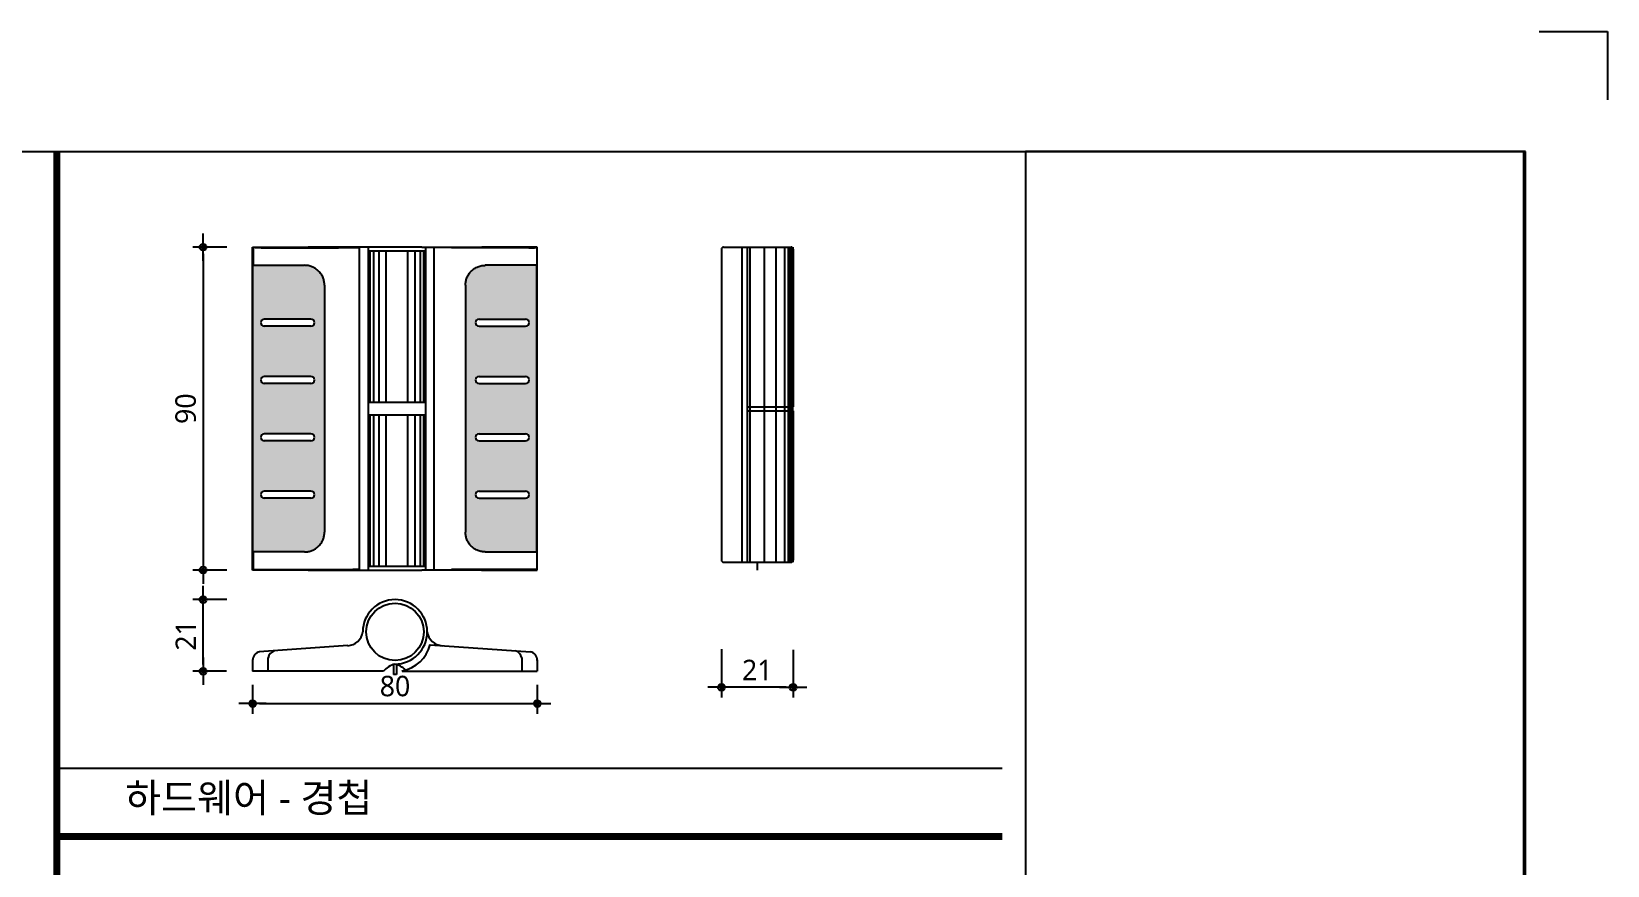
# Model space of a CAD drawing. Extents: x -256 to 8104, y -176 to 5714.
# Drawn here: x 5795 to 8104, y 4492 to 5714 of the extents above; entities that cross this region are included whole.
import ezdxf
from ezdxf.enums import TextEntityAlignment as Align

# ---------------------------------------------------------------- set-up
doc = ezdxf.new("R2010")
doc.units = 0
doc.header["$LTSCALE"] = 30
doc.layers.get('0').update_dxf_attribs({"linetype": 'CONTINUOUS'})
doc.layers.get('DEFPOINTS').update_dxf_attribs({"linetype": 'CONTINUOUS'})
for name, color, linetype in [('curior-0Line', 252, 'CONTINUOUS'), ('DIM', 7, 'CONTINUOUS'), ('TIT', 3, 'CONTINUOUS'), ('부자재', 4, 'CONTINUOUS'), ('해치', 8, 'CONTINUOUS')]:
    doc.layers.add(name, color=color, linetype=linetype)
doc.styles.add('돋움', font='malgun.ttf')
doc.dimstyles.new('10', dxfattribs={"dimscale": 10, "dimtxt": 3, "dimasz": 1, "dimexe": 1.5, "dimexo": 2, "dimgap": 1, "dimtad": 1, "dimdec": 0, "dimlunit": 6, "dimtxsty": '돋움', "dimblk": 'DIMDOT', "dimcen": -1, "dimdle": 1.5, "dimclrt": 3, "dimazin": 3, "dimtfac": 1, "dimtdec": 0, "dimtix": 1, "dimtmove": 2, "dimatfit": 3, "dimldrblk": 'DIMDOT', "dimarcsym": 0})

# ---------------------------------------------------------------- blocks, each defined once
blk = doc.blocks.new('DIMDOT')
at = {"linetype": 'Continuous'}
blk.add_line((-2, 0), (2, 0), dxfattribs=at)
for radius in [0.5, 0.25]:
    blk.add_circle((0, 0), radius, dxfattribs=at)
blk = doc.blocks.new('*D763')
at = {"layer": 'DEFPOINTS', "color": 0}
for p in [(80827.6, 3834.6), (80772.6, 3361.5), (80827.6, 3361.5)]:
    blk.add_point(p, dxfattribs=at)
at = {"layer": 'DIM', "color": 0, "lineweight": -2, "ltscale": 10}
for p, q in [((80807.6, 3834.6), (80757.6, 3834.6)), ((80772.6, 3824.6), (80772.6, 3371.5)), ((80807.6, 3361.5), (80757.6, 3361.5))]:
    blk.add_line(p, q, dxfattribs=at)
at = {"layer": 'DIM', "color": 0, "lineweight": -2, "xscale": 10, "yscale": 10, "zscale": 10}
for p, rotation in [((80772.6, 3834.6), 90), ((80772.6, 3361.5), 270)]:
    blk.add_blockref('DIMDOT', p, dxfattribs=dict(at, rotation=rotation))
at = {"layer": 'DIM', "color": 3, "insert": (80747.1, 3598), "char_height": 30, "attachment_point": 5, "rotation": 90, "style": '돋움'}
blk.add_mtext('90', dxfattribs=at)
blk = doc.blocks.new('*D764')
at = {"layer": 'DEFPOINTS', "color": 0}
for p in [(80845.2, 3213.2), (81262.3, 3213.2), (81262.3, 3165.9)]:
    blk.add_point(p, dxfattribs=at)
at = {"layer": 'DIM', "color": 0, "lineweight": -2, "ltscale": 10}
for p, q in [((80845.2, 3193.2), (80845.2, 3150.9)), ((81262.3, 3193.2), (81262.3, 3150.9)), ((80855.2, 3165.9), (81252.3, 3165.9))]:
    blk.add_line(p, q, dxfattribs=at)
at = {"layer": 'DIM', "color": 0, "lineweight": -2, "xscale": 10, "yscale": 10, "zscale": 10, "rotation": 180}
blk.add_blockref('DIMDOT', (80845.2, 3165.9), dxfattribs=at)
at = {"layer": 'DIM', "color": 0, "lineweight": -2, "xscale": 10, "yscale": 10, "zscale": 10}
blk.add_blockref('DIMDOT', (81262.3, 3165.9), dxfattribs=at)
at = {"layer": 'DIM', "color": 3, "insert": (81053.8, 3191.4), "char_height": 30, "attachment_point": 5, "style": '돋움'}
blk.add_mtext('80', dxfattribs=at)
blk = doc.blocks.new('*D765')
at = {"layer": 'DEFPOINTS', "color": 0}
for p in [(80772.6, 3318.2), (80827.6, 3318.2), (80826.9, 3213.2)]:
    blk.add_point(p, dxfattribs=at)
at = {"layer": 'DIM', "color": 0, "lineweight": -2, "ltscale": 10}
for p, q in [((80807.6, 3318.2), (80757.6, 3318.2)), ((80772.6, 3223.2), (80772.6, 3308.2)), ((80806.9, 3213.2), (80757.6, 3213.2))]:
    blk.add_line(p, q, dxfattribs=at)
at = {"layer": 'DIM', "color": 0, "lineweight": -2, "xscale": 10, "yscale": 10, "zscale": 10}
for p, rotation in [((80772.6, 3318.2), 90), ((80772.6, 3213.2), 270)]:
    blk.add_blockref('DIMDOT', p, dxfattribs=dict(at, rotation=rotation))
at = {"layer": 'DIM', "color": 3, "insert": (80747.3, 3265.7), "char_height": 30, "attachment_point": 5, "rotation": 90, "style": '돋움'}
blk.add_mtext('21', dxfattribs=at)
blk = doc.blocks.new('*D766')
at = {"layer": 'DEFPOINTS', "color": 0}
for p in [(81532.1, 3265.4), (81637.1, 3264.7), (81532.1, 3189.7)]:
    blk.add_point(p, dxfattribs=at)
at = {"layer": 'DIM', "color": 0, "lineweight": -2, "ltscale": 10}
for p, q in [((81532.1, 3245.4), (81532.1, 3174.7)), ((81637.1, 3244.7), (81637.1, 3174.7)), ((81627.1, 3189.7), (81542.1, 3189.7))]:
    blk.add_line(p, q, dxfattribs=at)
at = {"layer": 'DIM', "color": 0, "lineweight": -2, "xscale": 10, "yscale": 10, "zscale": 10, "rotation": 180}
blk.add_blockref('DIMDOT', (81532.1, 3189.7), dxfattribs=at)
at = {"layer": 'DIM', "color": 0, "lineweight": -2, "xscale": 10, "yscale": 10, "zscale": 10}
blk.add_blockref('DIMDOT', (81637.1, 3189.7), dxfattribs=at)
at = {"layer": 'DIM', "color": 3, "insert": (81584.6, 3215.1), "char_height": 30, "attachment_point": 5, "style": '돋움'}
blk.add_mtext('21', dxfattribs=at)
blk = doc.blocks.new('EDGE_28', base_point=(74726.3, -1563.7))
at = {"layer": '해치'}
h = blk.add_hatch(dxfattribs=at)
h.set_pattern_fill('DOTS', color=256, scale=2.628474)
h.set_pattern_definition([(0, (77883.4818, 4169.597), (2.086351, 4.172702), [0, -4.172702])])
edge = h.paths.add_edge_path()
edge.add_line((80845.7, 3388), (80845.8, 3388))
edge.add_spline(control_points=[(80845.8, 3388), (80846, 3388), (80857.5, 3388)], knot_values=[-0.724312, -0.724312, -0.724312, 0.724312, 0.724312, 0.724312], weights=[1, 0.748956, 1], degree=2, periodic=0)
edge.add_line((80857.5, 3388), (80921.4, 3388))
edge.add_spline(control_points=[(80921.4, 3388), (80950.4, 3388), (80950.4, 3416.9)], knot_values=[-1.570796, -1.570796, -1.570796, 0, 0, 0], weights=[1, 0.707107, 1], degree=2, periodic=0)
edge.add_line((80950.4, 3416.9), (80950.4, 3779.1))
edge.add_spline(control_points=[(80950.4, 3779.1), (80950.4, 3808), (80921.4, 3808)], knot_values=[0, 0, 0, 1.570796, 1.570796, 1.570796], weights=[1, 0.707107, 1], degree=2, periodic=0)
edge.add_line((80921.4, 3808), (80857.5, 3808))
edge.add_spline(control_points=[(80857.5, 3808), (80846, 3808), (80845.8, 3808)], knot_values=[-0.724312, -0.724312, -0.724312, 0.724312, 0.724312, 0.724312], weights=[1, 0.748956, 1], degree=2, periodic=0)
edge.add_line((80845.7, 3808), (80845.7, 3388))
h.paths.add_polyline_path([(80930.6, 3729.3, -0.414214), (80935.9, 3724, -0.414214), (80930.6, 3718.8), (80862.3, 3718.8, -0.414214), (80857, 3724, -0.414214), (80862.3, 3729.3)], flags=16)
h.paths.add_polyline_path([(80930.6, 3645.3, -0.414214), (80935.9, 3640, -0.414214), (80930.6, 3634.8), (80862.3, 3634.8, -0.414214), (80857, 3640, -0.414214), (80862.3, 3645.3)], flags=16)
h.paths.add_polyline_path([(80930.6, 3561.3, -0.414214), (80935.9, 3556, -0.414214), (80930.6, 3550.8), (80862.3, 3550.8, -0.414214), (80857, 3556, -0.414214), (80862.3, 3561.3)], flags=16)
h.paths.add_polyline_path([(80930.6, 3477.3, -0.414214), (80935.9, 3472, -0.414214), (80930.6, 3466.7), (80862.3, 3466.7, -0.414214), (80857, 3472, -0.414214), (80862.3, 3477.3)], flags=16)
h = blk.add_hatch(dxfattribs=at)
h.set_pattern_fill('DOTS', color=256, scale=2.628474)
h.set_pattern_definition([(0, (77408.8644, 4169.597), (2.086351, 4.1727023), [0, -4.1727023])])
edge = h.paths.add_edge_path()
edge.add_spline(control_points=[(81157.1, 3779.1), (81157.1, 3808), (81186.1, 3808)], knot_values=[0, 0, 0, 1.570796, 1.570796, 1.570796], weights=[1, 0.707107, 1], degree=2, periodic=0)
edge.add_line((81186.1, 3808), (81250, 3808))
edge.add_spline(control_points=[(81250, 3808), (81261.5, 3808), (81261.7, 3808)], knot_values=[-0.724312, -0.724312, -0.724312, 0.724312, 0.724312, 0.724312], weights=[1, 0.748956, 1], degree=2, periodic=0)
edge.add_line((81261.8, 3808), (81261.8, 3388))
edge.add_line((81261.8, 3388), (81261.7, 3388))
edge.add_spline(control_points=[(81261.7, 3388), (81261.5, 3388), (81250, 3388)], knot_values=[-0.724312, -0.724312, -0.724312, 0.724312, 0.724312, 0.724312], weights=[1, 0.748956, 1], degree=2, periodic=0)
edge.add_line((81250, 3388), (81186.1, 3388))
edge.add_spline(control_points=[(81186.1, 3388), (81157.1, 3388), (81157.1, 3416.9)], knot_values=[-1.570796, -1.570796, -1.570796, 0, 0, 0], weights=[1, 0.707107, 1], degree=2, periodic=0)
edge.add_line((81157.1, 3416.9), (81157.1, 3779.1))
h.paths.add_polyline_path([(81176.9, 3729.3, 0.414214), (81171.6, 3724, 0.414214), (81176.9, 3718.8), (81245.2, 3718.8, 0.414214), (81250.5, 3724, 0.414214), (81245.2, 3729.3)], flags=16)
h.paths.add_polyline_path([(81176.9, 3645.3, 0.414214), (81171.6, 3640, 0.414214), (81176.9, 3634.8), (81245.2, 3634.8, 0.414214), (81250.5, 3640, 0.414214), (81245.2, 3645.3)], flags=16)
h.paths.add_polyline_path([(81176.9, 3561.3, 0.414214), (81171.6, 3556, 0.414214), (81176.9, 3550.8), (81245.2, 3550.8, 0.414214), (81250.5, 3556, 0.414214), (81245.2, 3561.3)], flags=16)
h.paths.add_polyline_path([(81176.9, 3477.3, 0.414214), (81171.6, 3472, 0.414214), (81176.9, 3466.7), (81245.2, 3466.7, 0.414214), (81250.5, 3472, 0.414214), (81245.2, 3477.3)], flags=16)
at = {"color": 2}
for p, q in [((82730.4, 4150.6), (82830.4, 4150.6)), ((82730.4, 4150.6), (82830.4, 4150.6)), ((82730.4, 4150.6), (82830.4, 4150.6)), ((82830.4, 4150.6), (82830.4, 4050.6)), ((82830.4, 4150.6), (82830.4, 4050.6)), ((82830.4, 4150.6), (82830.4, 4050.6)), ((81584.6, 3373), (81584.6, 3361.5))]:
    blk.add_line(p, q, dxfattribs=at)
at = {"color": 8}
blk.add_line((80558.3, 3071.1), (81943.5, 3071.1), dxfattribs=at)
at = {"color": 2}
for points in [[(74725.6, 3974.7), (81977.9, 3974.7), (81977.9, -1563.6), (74725.6, -1563.6)], [(74725.6, 3974.7), (81977.9, 3974.7), (81977.9, -1563.6), (74725.6, -1563.6)], [(74725.6, 3974.7), (82707.5, 3974.7), (82707.5, -1563.6), (74725.6, -1563.6)]]:
    blk.add_lwpolyline(points, close=True, dxfattribs=at)
at = {"color": 8, "const_width": 10}
for points in [[(80558.3, -1563.6), (80558.3, 3974.7)], [(80558.3, 2971.1), (81943.5, 2971.1)]]:
    blk.add_lwpolyline(points, dxfattribs=at)
at = {"layer": 'curior-0Line'}
blk.add_line((81977.9, 3974.7), (81977.9, -1562.8), dxfattribs=at)
blk.add_lwpolyline([(82710.4, 3974.7), (81977.9, 3974.7), (81977.9, -1563.6), (82710.4, -1563.6)], close=True, dxfattribs=at)
at = {"layer": '부자재'}
for p, q in [((80845.2, 3834.6), (80926.6, 3834.6)), ((80845.2, 3361.5), (80845.2, 3834.6)), ((80845.2, 3834.6), (80845.8, 3834)), ((80845.8, 3834), (80845.8, 3808)), ((80857.5, 3833.8), (80971.1, 3833.6)), ((80926.8, 3834.5), (80926.6, 3834.6)), ((81014.3, 3834.5), (80926.8, 3834.5)), ((81014.3, 3834.5), (81014.3, 3361.5)), ((81014.3, 3834.5), (81014.4, 3834.5)), ((81093.2, 3834.5), (81180.7, 3834.5)), ((81098.4, 3834.5), (81098.4, 3361.5)), ((81250, 3833.8), (81136.4, 3833.6)), ((81180.7, 3834.5), (81180.9, 3834.6)), ((81262.3, 3834.6), (81180.9, 3834.6)), ((81262.3, 3834.6), (81261.7, 3834)), ((81261.7, 3834), (81261.7, 3808)), ((81262.3, 3361.5), (81262.3, 3834.6)), ((81535.1, 3834.6), (81634.1, 3834.6)), ((81562.1, 3834.6), (81562.1, 3373)), ((81569.7, 3834.6), (81569.7, 3373)), ((81001.7, 3362.7), (81001.7, 3833.4)), ((81111, 3362.7), (81111, 3833.4)), ((81532.1, 3831.6), (81532.1, 3376)), ((81637.1, 3831.6), (81637.1, 3600.9)), ((80845.7, 3388), (80845.7, 3808)), ((80845.7, 3808), (80845.8, 3808)), ((80857.5, 3808), (80921.4, 3808)), ((81250, 3808), (81186.1, 3808)), ((81261.8, 3808), (81261.7, 3808)), ((81261.8, 3388), (81261.8, 3808)), ((80950.4, 3779.1), (80950.4, 3416.9)), ((81157.1, 3779.1), (81157.1, 3416.9)), ((81014.5, 3601.6), (81014.5, 3594.2)), ((81569.7, 3600.9), (81637.1, 3600.9)), ((81569.7, 3594.9), (81637.1, 3594.9)), ((81636.2, 3600.9), (81636.2, 3594.9)), ((81637.1, 3594.9), (81637.1, 3376)), ((80845.8, 3388), (80845.7, 3388)), ((80845.8, 3388), (80845.8, 3362)), ((80921.4, 3388), (80857.5, 3388)), ((81186.1, 3388), (81250, 3388)), ((81261.7, 3388), (81261.8, 3388)), ((81261.7, 3388), (81261.7, 3362)), ((81535.1, 3373), (81634.1, 3373)), ((80845.8, 3362), (80845.2, 3361.5)), ((80926.6, 3361.5), (80845.2, 3361.5)), ((80857.5, 3362.2), (80971.1, 3362.4)), ((80926.8, 3361.5), (80926.6, 3361.5)), ((80926.8, 3361.5), (81014.3, 3361.5)), ((81180.7, 3361.5), (81093.2, 3361.5)), ((81250, 3362.2), (81136.4, 3362.4)), ((81180.7, 3361.5), (81180.9, 3361.5)), ((81180.9, 3361.5), (81262.3, 3361.5)), ((81261.7, 3362), (81262.3, 3361.5)), ((80984.6, 3250.8), (80855, 3241.7)), ((81105.3, 3252.2), (81252.3, 3241.8)), ((80845.2, 3229.8), (80845.2, 3213.2)), ((81037, 3213.2), (80845.2, 3213.2)), ((80867.7, 3232.9), (80867.7, 3213.2)), ((81051.5, 3223.2), (81051.5, 3208.7)), ((81056, 3223.2), (81056, 3208.7)), ((81064.4, 3214), (81064.4, 3213.2)), ((81064.4, 3213.2), (81262.3, 3213.2)), ((81239.8, 3232.9), (81239.8, 3213.2)), ((81262.3, 3229.8), (81262.3, 3213.2)), ((81056, 3208.7), (81051.5, 3208.7))]:
    blk.add_line(p, q, dxfattribs=at)
blk.add_circle((81053.8, 3271), 42.1, dxfattribs=at)
for centre, radius, start, end in [((81535.1, 3831.6), 3, 90, 180), ((81634.1, 3831.6), 3, 0, 90), ((81535.1, 3376), 3, 180, 270), ((81634.1, 3376), 3, 270, 0), ((81053.8, 3271), 47.2, 270, 180), ((80983.4, 3274), 23.3, 272.9231, 352.4724), ((81124.1, 3274), 23.3, 187.5276, 267.0769), ((80857.8, 3229.5), 12.6, 101.7765, 181.6712), ((80883.1, 3228.6), 15.9, 113.4077, 164.5497), ((81055.4, 3264.7), 51.5, 280.084, 345.9792), ((81224.4, 3228.6), 15.9, 15.4503, 67.3004), ((81249.7, 3229.5), 12.6, 358.3288, 78.2235), ((81060.2, 3194.8), 29.6, 102.5267, 141.5475), ((81047.3, 3194.8), 29.6, 43.1003, 77.4733)]:
    blk.add_arc(centre, radius, start, end, dxfattribs=at)
for points, weights in [([(80857.5, 3833.8), (80846, 3833.8), (80845.8, 3834)], [1, 0.748955720789, 1]), ([(81001.7, 3833.4), (80988.2, 3833.5), (80971.1, 3833.6)], [1, 0.964784765128, 1]), ([(81014.3, 3834.5), (81014.3, 3834.5), (81014.3, 3834.5)], [1, 0.999924701899, 1]), ([(81250, 3833.8), (81261.5, 3833.8), (81261.7, 3834)], [1, 0.748955720789, 1]), ([(80845.8, 3808), (80846, 3808), (80857.5, 3808)], [1, 0.748955720789, 1]), ([(80950.4, 3779.1), (80950.4, 3808), (80921.4, 3808)], [1, 0.707106781187, 1]), ([(81157.1, 3779.1), (81157.1, 3808), (81186.1, 3808)], [1, 0.707106781187, 1]), ([(81261.7, 3808), (81261.5, 3808), (81250, 3808)], [1, 0.748955720789, 1]), ([(81014.3, 3594.2), (81014.3, 3594.2), (81014.3, 3594.2)], [1, 0.999862102782, 1]), ([(80921.4, 3388), (80950.4, 3388), (80950.4, 3416.9)], [1, 0.707106781187, 1]), ([(81186.1, 3388), (81157.1, 3388), (81157.1, 3416.9)], [1, 0.707106781187, 1]), ([(80857.5, 3388), (80846, 3388), (80845.8, 3388)], [1, 0.748955720789, 1]), ([(81250, 3388), (81261.5, 3388), (81261.7, 3388)], [1, 0.748955720789, 1]), ([(80845.8, 3362), (80846, 3362.2), (80857.5, 3362.2)], [1, 0.748955720789, 1]), ([(80971.1, 3362.4), (80988.2, 3362.5), (81001.7, 3362.7)], [1, 0.964784765128, 1]), ([(81014.4, 3361.4), (81014.3, 3361.4), (81014.3, 3361.4)], [1, 0.999734260157, 1]), ([(81261.7, 3362), (81261.5, 3362.2), (81250, 3362.2)], [1, 0.748955720789, 1])]:
    blk.add_rational_spline(points, weights, degree=2, dxfattribs=at)
for points, weights, knots in [([(81093.2, 3834.5), (81093.2, 3834.5), (81053.8, 3834.5), (81014.3, 3834.5), (81014.3, 3834.5)], [1, 0.707106781186, 1, 0.707106781186, 1], [-1.570796, -1.570796, -1.570796, 0, 0, 1.570796, 1.570796, 1.570796]), ([(81014.3, 3829.2), (81026.9, 3829.2), (81053.8, 3829.2), (81098.4, 3829.2), (81098.4, 3829.2)], [0.872453400774, 0.800943102543, 1, 0.707106781186, 1], [-1.067549, -1.067549, -1.067549, 0, 0, 1.570796, 1.570796, 1.570796]), ([(81098.4, 3606.9), (81098.4, 3606.9), (81058.4, 3606.9), (81028.5, 3606.9), (81014.3, 3606.9)], [1, 0.742797744768, 1, 0.794611058848, 0.917248923756], [-1.467114, -1.467114, -1.467114, 0, 0, 1.171564, 1.171564, 1.171564]), ([(81014.3, 3589), (81025.5, 3589), (81049.1, 3589), (81089.2, 3589), (81097.5, 3589)], [0.884455168565, 0.830422605945, 1, 0.742797744768, 1], [-0.967291, -0.967291, -0.967291, 0, 0, 1.467114, 1.467114, 1.467114]), ([(81098.4, 3366.6), (81098.4, 3366.6), (81053.8, 3366.6), (81026.9, 3366.6), (81014.3, 3366.6)], [1, 0.707106781186, 1, 0.800943102543, 0.872453400774], [-1.570796, -1.570796, -1.570796, 0, 0, 1.067549, 1.067549, 1.067549]), ([(81014.3, 3361.4), (81014.3, 3361.4), (81053.8, 3361.4), (81093.2, 3361.4), (81093.2, 3361.4)], [1, 0.707106781186, 1, 0.707106781186, 1], [-1.570796, -1.570796, -1.570796, 0, 0, 1.570796, 1.570796, 1.570796])]:
    blk.add_rational_spline(points, weights, degree=2, knots=knots, dxfattribs=at)
blk.add_open_spline([(81014.5, 3601.6), (81014.5, 3601.6), (81014.5, 3601.6), (81014.5, 3601.6), (81014.4, 3601.6), (81014.3, 3601.6)], degree=3, knots=[-0.00189331, -0.00189331, -0.00189331, -0.00189331, 0, 0, 0.05421316, 0.05421316, 0.05421316, 0.05421316], dxfattribs=at)
at = {"layer": '해치'}
for p, q in [((81574.3, 3373), (81574.3, 3834.6)), ((81595.2, 3373), (81595.2, 3834.6)), ((81612.3, 3373), (81612.3, 3834.6)), ((81624.8, 3373), (81624.8, 3834.6)), ((81630.4, 3373), (81630.4, 3834.6)), ((81633.3, 3373), (81633.3, 3834.6)), ((81635.2, 3373), (81635.2, 3834.6)), ((81636.3, 3373), (81636.3, 3834.6)), ((81636.7, 3600.9), (81636.7, 3834.6)), ((81637, 3600.9), (81637, 3834.6)), ((81017, 3829.2), (81017, 3606.9)), ((81022.2, 3829.2), (81022.2, 3606.9)), ((81030.1, 3829.2), (81030.1, 3606.9)), ((81040.6, 3829.2), (81040.6, 3606.9)), ((81072.1, 3829.2), (81072.1, 3606.9)), ((81082.7, 3829.2), (81082.7, 3606.9)), ((81090.5, 3829.2), (81090.5, 3606.9)), ((81095.8, 3829.2), (81095.8, 3606.9)), ((80930.6, 3729.3), (80862.3, 3729.3)), ((80930.6, 3718.8), (80862.3, 3718.8)), ((81176.9, 3729.3), (81245.2, 3729.3)), ((81176.9, 3718.8), (81245.2, 3718.8)), ((80930.6, 3645.3), (80862.3, 3645.3)), ((80930.6, 3634.8), (80862.3, 3634.8)), ((81176.9, 3645.3), (81245.2, 3645.3)), ((81176.9, 3634.8), (81245.2, 3634.8)), ((81017, 3589), (81017, 3366.6)), ((81022.2, 3589), (81022.2, 3366.6)), ((81030.1, 3589), (81030.1, 3366.6)), ((81040.6, 3589), (81040.6, 3366.6)), ((81072.1, 3589), (81072.1, 3366.6)), ((81082.7, 3589), (81082.7, 3366.6)), ((81090.5, 3589), (81090.5, 3366.6)), ((81095.8, 3589), (81095.8, 3366.6)), ((81636.7, 3373), (81636.7, 3594.9)), ((81637, 3373), (81637, 3594.9)), ((80930.6, 3561.3), (80862.3, 3561.3)), ((81176.9, 3561.3), (81245.2, 3561.3)), ((80930.6, 3550.8), (80862.3, 3550.8)), ((81176.9, 3550.8), (81245.2, 3550.8)), ((80930.6, 3477.3), (80862.3, 3477.3)), ((80930.6, 3466.7), (80862.3, 3466.7)), ((81176.9, 3477.3), (81245.2, 3477.3)), ((81176.9, 3466.7), (81245.2, 3466.7))]:
    blk.add_line(p, q, dxfattribs=at)
for centre, start, end in [((80862.3, 3724), 90, 180), ((80862.3, 3724), 180, 270), ((80930.6, 3724), 0, 90), ((80930.6, 3724), 270, 0), ((81176.9, 3724), 90, 180), ((81176.9, 3724), 180, 270), ((81245.2, 3724), 0, 90), ((81245.2, 3724), 270, 0), ((80862.3, 3640), 90, 180), ((80862.3, 3640), 180, 270), ((80930.6, 3640), 0, 90), ((80930.6, 3640), 270, 0), ((81176.9, 3640), 90, 180), ((81176.9, 3640), 180, 270), ((81245.2, 3640), 0, 90), ((81245.2, 3640), 270, 0), ((80862.3, 3556), 90, 180), ((80930.6, 3556), 0, 90), ((81176.9, 3556), 90, 180), ((81245.2, 3556), 0, 90), ((80862.3, 3556), 180, 270), ((80930.6, 3556), 270, 0), ((81176.9, 3556), 180, 270), ((81245.2, 3556), 270, 0), ((80862.3, 3472), 90, 180), ((80862.3, 3472), 180, 270), ((80930.6, 3472), 0, 90), ((80930.6, 3472), 270, 0), ((81176.9, 3472), 90, 180), ((81176.9, 3472), 180, 270), ((81245.2, 3472), 0, 90), ((81245.2, 3472), 270, 0)]:
    blk.add_arc(centre, 5.26, start, end, dxfattribs=at)
at = {"layer": 'TIT', "style": '돋움'}
blk.add_text('하드웨어 - 경첩', height=42, dxfattribs=at).set_placement((81020.7, 3006.8), align=Align.RIGHT)
at = {"layer": 'DIM', "ltscale": 10}
for base, p1, p2, angle, text, picture, middle in [((80772.6, 3361.5), (80827.6, 3834.6), (80827.6, 3361.5), 90, '90', '*D763', (80747.1, 3598)), ((80772.6, 3318.2), (80826.9, 3213.2), (80827.6, 3318.2), 90, '21', '*D765', (80747.3, 3265.7)), ((81532.1, 3189.7), (81637.1, 3264.7), (81532.1, 3265.4), 180, '21', '*D766', (81584.6, 3215.1))]:
    dim = blk.add_linear_dim(base=base, p1=p1, p2=p2, angle=angle, text=text, dimstyle='10', override={"dimtxsty": '돋움'}, dxfattribs=at)
    dim.commit()
    dim.dimension.update_dxf_attribs({"geometry": picture, "text_midpoint": middle})
dim = blk.add_linear_dim(base=(81262.3, 3165.9), p1=(80845.2, 3213.2), p2=(81262.3, 3213.2), text='80', dimstyle='10', override={"dimtxsty": '돋움'}, dxfattribs=at)
dim.commit()
dim.dimension.update_dxf_attribs({"geometry": '*D764', "text_midpoint": (81053.8, 3191.4)})

msp = doc.modelspace()

# ---------------------------------------------------------------- block references
msp.add_blockref('EDGE_28', (0, 0))

doc.saveas('drawing.dxf')
